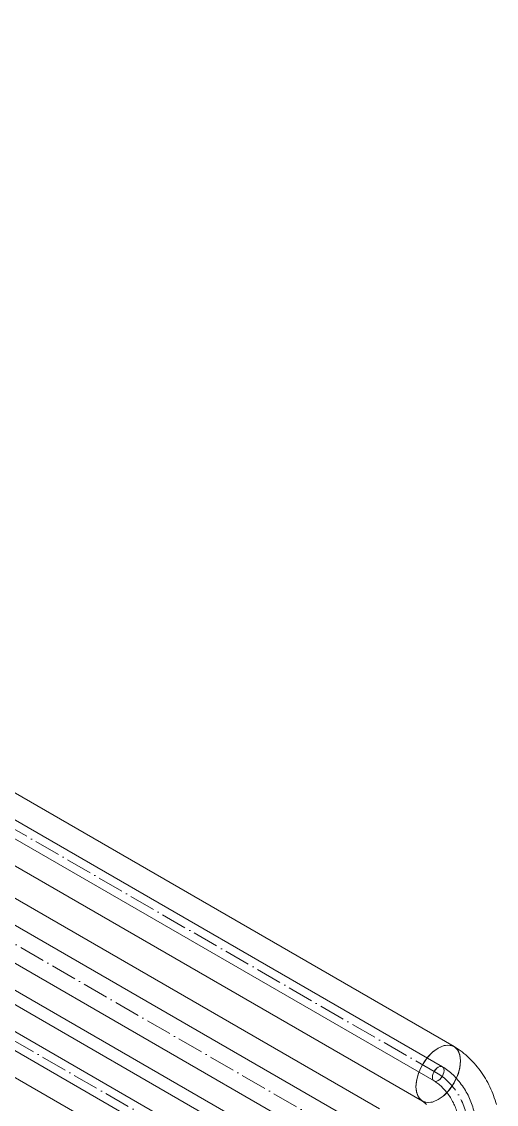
# Model space of a CAD drawing. Header units: millimetres. Extents: x -88595 to 880822, y -1054509 to -148035.
# Drawn here: x 424487.4 to 424670.5, y -344216.7 to -343799 of the extents above; entities that cross this region are included whole.
import ezdxf

# ---------------------------------------------------------------- set-up
doc = ezdxf.new("R2010")
doc.units = ezdxf.units.MM
doc.linetypes.add('$12$ADSK_Осевая', pattern=[14, 10, -2, 0, -2])
doc.linetypes.add('$13$ADSK_Осевая', pattern=[14, 10, -2, 0, -2])
for name, color, linetype, lineweight in [('Изоляция', 7, 'Continuous', 18), ('Трубопровод', 7, 'Continuous', 18), ('Трубопроводы', 7, 'Continuous', 18)]:
    doc.layers.add(name, color=color, linetype=linetype, lineweight=lineweight)

# ---------------------------------------------------------------- blocks, each defined once
blk = doc.blocks.new('$0$ADSK_МедьПайка_Отвод-гнутая труба - Отвод _гнутая труба_-V14-В_ОВ3_4')
at = {"layer": 'Трубопроводы', "color": 190, "true_color": 0x8000ff}
for points in [[(1657, 645.17, 0), (1656.42, 644.92, 0), (1655.88, 644.87, 0), (1655.41, 645.01, 0), (1655.05, 645.34, 0), (1654.83, 645.84, 0), (1654.75, 646.47, 0), (1654.83, 647.18, 0), (1655.05, 647.94, 0), (1655.41, 648.68, 0), (1655.88, 649.36, 0), (1656.42, 649.93, 0), (1657, 650.36, 0)], [(1657, 650.36, 0), (1657.58, 650.6, 0), (1658.12, 650.66, 0), (1658.59, 650.51, 0), (1658.94, 650.18, 0), (1659.17, 649.69, 0), (1659.24, 649.06, 0), (1659.17, 648.34, 0), (1658.94, 647.59, 0), (1658.59, 646.85, 0), (1658.12, 646.17, 0), (1657.58, 645.6, 0), (1657, 645.17, 0)], [(1658.59, 650.51, 0), (1659.13, 650.19, 0), (1659.66, 649.84, 0), (1660.19, 649.48, 0), (1660.71, 649.09, 0), (1661.23, 648.68, 0), (1661.74, 648.26, 0), (1662.24, 647.82, 0), (1662.73, 647.36, 0), (1663.21, 646.88, 0), (1663.68, 646.39, 0), (1664.15, 645.88, 0), (1664.6, 645.36, 0), (1665.05, 644.82, 0), (1665.48, 644.28, 0), (1665.9, 643.71, 0), (1666.31, 643.14, 0), (1666.7, 642.56, 0), (1667.09, 641.96, 0), (1667.46, 641.36, 0), (1667.81, 640.75, 0), (1668.15, 640.13, 0), (1668.48, 639.5, 0), (1668.79, 638.87, 0), (1669.09, 638.23, 0), (1669.37, 637.58, 0), (1669.63, 636.94, 0), (1669.88, 636.28, 0), (1670.11, 635.63, 0), (1670.32, 634.98, 0), (1670.52, 634.32, 0), (1670.69, 633.66, 0), (1670.85, 633.01, 0), (1670.99, 632.35, 0), (1671.11, 631.7, 0), (1671.2, 631.05, 0), (1671.28, 630.4, 0), (1671.34, 629.76, 0), (1671.38, 629.12, 0), (1671.4, 628.49, 0), (1671.4, 628.32, 0)], [(1655.41, 645.01, 0), (1655.77, 644.8, 0), (1656.13, 644.57, 0), (1656.49, 644.31, 0), (1656.86, 644.04, 0), (1657.23, 643.75, 0), (1657.6, 643.44, 0), (1657.96, 643.12, 0), (1658.33, 642.78, 0), (1658.69, 642.42, 0), (1659.05, 642.04, 0), (1659.41, 641.65, 0), (1659.76, 641.25, 0), (1660.1, 640.84, 0), (1660.44, 640.41, 0), (1660.77, 639.97, 0), (1661.1, 639.51, 0), (1661.41, 639.05, 0), (1661.71, 638.58, 0), (1662, 638.1, 0), (1662.29, 637.62, 0), (1662.56, 637.13, 0), (1662.82, 636.63, 0), (1663.06, 636.13, 0), (1663.3, 635.63, 0), (1663.52, 635.12, 0), (1663.72, 634.61, 0), (1663.92, 634.11, 0), (1664.09, 633.6, 0), (1664.26, 633.1, 0), (1664.4, 632.6, 0), (1664.54, 632.1, 0), (1664.65, 631.61, 0), (1664.76, 631.13, 0), (1664.84, 630.65, 0), (1664.91, 630.19, 0), (1664.97, 629.73, 0), (1665.01, 629.28, 0), (1665.04, 628.85, 0), (1665.05, 628.43, 0), (1665.05, 628.32, 0)], [(1670.47, 627.02, 0), (1669.81, 626.73, 0), (1669.04, 626.55, 0), (1668.22, 626.49, 0), (1667.4, 626.55, 0), (1666.64, 626.73, 0), (1665.98, 627.02, 0), (1665.47, 627.4, 0), (1665.16, 627.85, 0), (1665.05, 628.32, 0), (1665.16, 628.8, 0), (1665.47, 629.24, 0), (1665.98, 629.62, 0)], [(1665.98, 629.62, 0), (1666.64, 629.91, 0), (1667.4, 630.09, 0), (1668.22, 630.15, 0), (1669.04, 630.09, 0), (1669.81, 629.91, 0), (1670.47, 629.62, 0), (1670.97, 629.24, 0), (1671.29, 628.8, 0), (1671.4, 628.32, 0), (1671.29, 627.85, 0), (1670.97, 627.4, 0), (1670.47, 627.02, 0)]]:
    blk.add_polyline3d(points, dxfattribs=at)

msp = doc.modelspace()

# ---------------------------------------------------------------- linework, layer by layer
at = {"layer": 'Изоляция', "color": 190, "true_color": 0x8000ff}
for p, q in [((424583.46, -344235.27), (419507.83, -341304.85)), ((419495.66, -341325.94), (424571.29, -344256.35)), ((424654.17, -344194.44), (420427.07, -341753.92)), ((420414.9, -341775.01), (424642, -344215.53))]:
    msp.add_line(p, q, dxfattribs=at)
at = {"layer": 'Изоляция', "color": 134, "true_color": 0x00a6a6}
for p, q in [((424625.46, -344218.48), (420401.54, -341779.79)), ((420386.19, -341806.38), (424610.11, -344245.06))]:
    msp.add_line(p, q, dxfattribs=at)
at = {"layer": 'Изоляция', "color": 190, "true_color": 0x8000ff}
for points in [[(424648.08, -344195.05, 0), (424645.86, -344196.67, 0), (424643.78, -344198.86, 0), (424642, -344201.47, 0), (424640.63, -344204.32, 0), (424639.77, -344207.21, 0), (424639.48, -344209.96, 0)], [(424639.48, -344209.96, 0), (424639.69, -344207.62, 0), (424640.33, -344205.15, 0), (424641.35, -344202.67, 0), (424642.72, -344200.31, 0), (424644.35, -344198.19, 0), (424646.17, -344196.4, 0), (424648.08, -344195.05, 0)], [(424648.08, -344195.05, 0), (424650, -344194.19, 0), (424651.82, -344193.87, 0), (424653.45, -344194.12, 0), (424654.82, -344194.9, 0), (424655.84, -344196.2, 0), (424656.48, -344197.93, 0), (424656.69, -344200.02, 0)], [(424656.69, -344200.02, 0), (424656.4, -344197.61, 0), (424655.54, -344195.71, 0), (424654.17, -344194.44, 0), (424652.39, -344193.89, 0), (424650.31, -344194.1, 0), (424648.08, -344195.05, 0)], [(424654.17, -344194.44, 0), (424654.98, -344194.92, 0), (424655.76, -344195.43, 0), (424656.52, -344195.96, 0), (424657.26, -344196.51, 0), (424657.99, -344197.08, 0), (424658.69, -344197.67, 0), (424659.38, -344198.27, 0), (424660.05, -344198.9, 0), (424660.7, -344199.54, 0), (424661.33, -344200.2, 0), (424661.95, -344200.88, 0), (424662.55, -344201.57, 0), (424663.13, -344202.27, 0), (424663.7, -344202.99, 0), (424664.25, -344203.72, 0), (424664.78, -344204.47, 0), (424665.3, -344205.23, 0), (424665.79, -344206, 0), (424666.27, -344206.78, 0), (424666.73, -344207.57, 0), (424667.17, -344208.37, 0), (424667.6, -344209.18, 0), (424668, -344210, 0), (424668.39, -344210.84, 0), (424668.75, -344211.67, 0), (424669.1, -344212.52, 0), (424669.42, -344213.38, 0), (424669.72, -344214.24, 0), (424670.01, -344215.11, 0), (424670.27, -344215.99, 0), (424670.5, -344216.87, 0)], [(424648.08, -344214.93, 0), (424650.31, -344213.3, 0), (424652.39, -344211.11, 0), (424654.17, -344208.5, 0), (424655.54, -344205.65, 0), (424656.4, -344202.76, 0), (424656.69, -344200.02, 0)], [(424656.69, -344200.02, 0), (424656.48, -344202.35, 0), (424655.84, -344204.82, 0), (424654.81, -344207.3, 0), (424653.45, -344209.66, 0), (424651.82, -344211.79, 0), (424650, -344213.57, 0), (424648.08, -344214.93, 0)], [(424639.48, -344209.96, 0), (424639.77, -344212.36, 0), (424640.63, -344214.26, 0), (424642, -344215.53, 0), (424643.78, -344216.08, 0), (424645.86, -344215.87, 0), (424648.08, -344214.93, 0)], [(424648.08, -344214.93, 0), (424646.17, -344215.78, 0), (424644.35, -344216.1, 0), (424642.72, -344215.86, 0), (424641.35, -344215.07, 0), (424640.33, -344213.78, 0), (424639.69, -344212.04, 0), (424639.48, -344209.96, 0)], [(424642, -344215.53, 0), (424642.09, -344215.59, 0), (424642.21, -344215.66, 0), (424642.34, -344215.75, 0), (424642.48, -344215.86, 0), (424642.64, -344215.99, 0), (424642.81, -344216.13, 0), (424643, -344216.29, 0), (424643.18, -344216.47, 0), (424643.38, -344216.66, 0), (424643.58, -344216.86, 0)]]:
    msp.add_polyline3d(points, dxfattribs=at)
at = {"layer": 'Трубопровод', "color": 190, "true_color": 0x8000ff}
for p, q in [((424578.96, -344243.06), (419503.33, -341312.65)), ((419500.16, -341318.15), (424575.79, -344248.56)), ((424649.67, -344202.24), (420422.57, -341761.72)), ((420419.4, -341767.22), (424646.5, -344207.74))]:
    msp.add_line(p, q, dxfattribs=at)
at = {"layer": 'Трубопровод', "color": 190, "linetype": '$12$ADSK_Осевая', "true_color": 0x8000ff}
for p, q in [((424577.37, -344245.81), (419501.75, -341315.4)), ((424577.37, -344245.81), (419501.75, -341315.4)), ((424648.08, -344204.99), (420420.98, -341764.47)), ((424648.08, -344204.99), (420420.98, -341764.47))]:
    msp.add_line(p, q, dxfattribs=at)
at = {"layer": 'Трубопровод', "color": 134, "true_color": 0x00a6a6}
for p, q in [((424620.96, -344226.27), (420397.04, -341787.59)), ((420390.69, -341798.59), (424614.61, -344237.27))]:
    msp.add_line(p, q, dxfattribs=at)
at = {"layer": 'Трубопровод', "color": 134, "linetype": '$12$ADSK_Осевая', "true_color": 0x00a6a6}
msp.add_line((424617.79, -344231.77), (420393.87, -341793.09), dxfattribs=at)
msp.add_line((424617.79, -344231.77), (420393.87, -341793.09), dxfattribs=at)
at = {"layer": 'Трубопровод', "color": 190, "true_color": 0x8000ff}
for points in [[(424648.08, -344202.39, 0), (424647.5, -344202.82, 0), (424646.96, -344203.39, 0), (424646.5, -344204.07, 0), (424646.14, -344204.81, 0), (424645.92, -344205.57, 0), (424645.84, -344206.28, 0)], [(424650.33, -344203.69, 0), (424650.25, -344203.06, 0), (424650.03, -344202.57, 0), (424649.67, -344202.24, 0), (424649.21, -344202.09, 0), (424648.67, -344202.15, 0), (424648.08, -344202.39, 0)], [(424648.08, -344207.58, 0), (424648.67, -344207.15, 0), (424649.21, -344206.58, 0), (424649.67, -344205.9, 0), (424650.03, -344205.16, 0), (424650.25, -344204.41, 0), (424650.33, -344203.69, 0)], [(424645.84, -344206.28, 0), (424645.92, -344206.91, 0), (424646.14, -344207.4, 0), (424646.5, -344207.74, 0), (424646.96, -344207.88, 0), (424647.5, -344207.83, 0), (424648.08, -344207.58, 0)]]:
    msp.add_polyline3d(points, dxfattribs=at)
at = {"layer": 'Трубопроводы', "color": 190, "linetype": '$13$ADSK_Осевая', "true_color": 0x8000ff}
msp.add_ellipse((424648.08, -344217.95), major_axis=(-7.94, 13.75), ratio=0.57735, start_param=3.926991, end_param=5.497787, dxfattribs=at)

# ---------------------------------------------------------------- block references
at = {"layer": 'Трубопроводы', "color": 190, "true_color": 0x8000ff}
msp.add_blockref('$0$ADSK_МедьПайка_Отвод-гнутая труба - Отвод _гнутая труба_-V14-В_ОВ3_4', (422991.09, -344852.75), dxfattribs=at)

doc.saveas('drawing.dxf')
